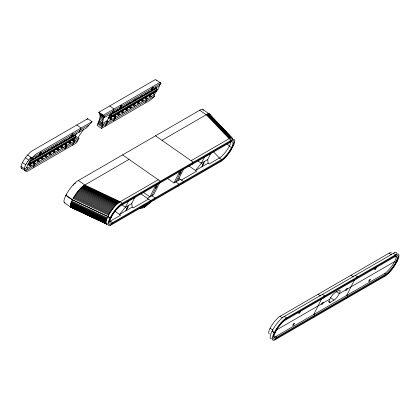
<?xml version="1.0" encoding="UTF-8"?>
<svg xmlns="http://www.w3.org/2000/svg" width="420" height="420" viewBox="0 0 420 420"><rect width="100%" height="100%" fill="white"/><g stroke="black" fill="none" stroke-linecap="round" stroke-linejoin="round"><path stroke-width="0.63" d="M107.378 224.133L106.575 224.07L71.106 207.391C69.006 204.141 72.702 199.925 73.999 196.901C76.76 192.586 79.858 188.228 84.184 185.362L129.05 159.39M106.575 224.07C104.48 220.82 108.171 216.605 109.473 213.581C112.229 209.265 115.327 204.908 119.658 202.041L158.193 179.734M230.837 141.598L230.459 143.566A9.944 2.583 -55.1 0 1 229.367 146.16A9.944 2.583 -55.1 0 1 227.677 149.1L225.12 152.639L221.897 156.119A13.309 3.455 -55.1 0 1 219.413 158.02L209.218 163.921L208.142 163.165L207.679 159.621L210.924 153.169L207.758 155.001M152.418 93.335L154.423 94.731L154.523 96.212L152.219 98.59A13.309 3.455 -55.1 0 1 149.735 100.49L101.498 128.415L97.183 125.402C98.427 121.574 102.244 115.773 98.747 112.298L154.072 80.278A13.309 3.455 -55.1 0 1 155.899 79.679L156.786 80.493M109.862 117.243L108.439 118.067L107.084 120.755L102.055 123.664L103.12 119.999L103.352 116.818M92.059 121.684L36.745 153.699A13.309 3.455 -55.1 0 0 34.262 155.605L31.957 157.983L32.056 159.464L86.362 128.026L92.059 121.684L87.738 118.671L32.429 150.685A13.309 3.455 -55.1 0 0 29.946 152.586L26.717 156.067L24.161 159.611A9.991 2.594 -55.1 0 0 23.084 161.396L21.956 163.643A9.991 2.594 -55.1 0 0 21.378 165.139C21.079 166.147 20.454 168.173 21.95 168.483M26.324 163.658L25.189 165.905A9.991 2.594 -55.1 0 0 24.617 167.402L24.376 170.168L26.654 167.312L28.004 164.624L28.954 164.073M160.025 84.016L159.705 85.286A9.991 2.594 -55.1 0 1 159.133 86.783L158.004 89.03A9.991 2.594 -55.1 0 1 156.928 90.814L154.366 94.358M101.498 128.415L103.136 124.42L154.423 94.731M273.31 334.682L275.425 330.477A13.745 3.57 -55.1 0 1 285.616 318.481L396.433 254.321M230.911 148.816L232.045 146.57A9.991 2.594 -55.1 0 0 232.617 145.073C232.916 144.071 233.541 142.044 232.045 141.734A13.309 3.455 -55.1 0 0 230.218 142.328L121.233 205.412A13.309 3.455 -55.1 0 0 118.75 207.312L115.526 210.788L112.964 214.331A9.991 2.594 -55.1 0 0 111.888 216.122L110.759 218.363A9.991 2.594 -55.1 0 0 110.187 219.865C109.888 220.868 109.263 222.894 110.754 223.204A13.309 3.455 -55.1 0 0 112.581 222.611L221.571 159.527A13.309 3.455 -55.1 0 0 224.054 157.626L227.278 154.145L229.834 150.607M394.044 265.303A9.991 2.594 -55.1 0 0 395.12 263.513L396.275 261.219A9.991 2.594 -55.1 0 0 396.848 259.723C397.152 258.72 397.772 256.694 396.281 256.378A13.309 3.455 -55.1 0 0 394.454 256.972L285.469 320.056A13.309 3.455 -55.1 0 0 282.98 321.956L279.757 325.437L277.2 328.981A9.991 2.594 -55.1 0 0 276.124 330.766L274.995 333.013A9.991 2.594 -55.1 0 0 274.418 334.509C274.118 335.512 273.494 337.538 274.99 337.853A13.309 3.455 -55.1 0 0 276.817 337.26L385.802 274.176A13.309 3.455 -55.1 0 0 388.285 272.276L391.508 268.795L394.07 265.251M231.614 149.105L233.725 144.905A13.745 3.57 -55.1 0 0 232.186 139.697M283.458 316.974A13.745 3.57 -55.1 0 0 273.252 328.976L271.152 333.175A13.745 3.57 -55.1 0 0 271.619 338.767M385.655 275.751A13.745 3.57 -55.1 0 0 395.855 263.75L397.955 259.555A13.745 3.57 -55.1 0 0 396.417 254.347M144.359 207.207L144.926 206.115L144.359 207.207L143.32 207.748A27.263 7.077 -55.1 0 1 139.503 207.974M75.616 135.161L29.358 161.936L28.277 164.084L29.353 164.84L74.981 138.432L76.151 136.988L76.062 136.279L74.981 135.524M29.353 164.84L30.434 162.687L76.062 136.279M30.607 163.453L29.495 165.664L30.597 165.028L31.232 163.774M27.4 161.873L30.881 157.232L30.98 158.708L29.626 161.396L32.471 159.752L33.191 158.319M34.057 158.156L33.574 159.112L36.414 157.469L36.897 156.513M34.073 162.125L33.443 163.38L34.545 162.745L35.658 160.534M38.241 155.395L37.522 156.828L40.362 155.185L41.087 153.752M34.524 164.903L35.075 163.816M39.401 155.211L39.947 154.124M38.021 159.841L37.391 161.096L38.493 160.456L39.123 159.201M41.948 153.589L41.47 154.544L44.31 152.901L44.851 151.825M42.415 156.66L41.333 158.812L42.441 158.172L43.071 156.917M46.137 150.827L45.413 152.261L48.258 150.612L48.799 149.541M45.822 155.453L45.281 156.529L46.389 155.888L47.019 154.634M49.843 149.021L49.361 149.977L52.206 148.328L52.747 147.252M50.043 152.628L49.229 154.245L50.332 153.605L50.962 152.35M54.028 146.255L53.309 147.693L56.149 146.044L56.963 144.433M53.986 150.344L53.177 151.956L54.28 151.321L55.393 149.111M57.734 144.448L57.257 145.404L60.097 143.761L60.638 142.684M57.934 148.06L57.125 149.672L58.228 149.037L58.858 147.782M61.924 141.687L61.199 143.12L64.045 141.477L64.853 139.865M61.882 145.777L61.068 147.389L62.176 146.748L62.806 145.499M65.63 139.881L65.147 140.837L67.993 139.193L68.534 138.117M65.83 143.493L65.016 145.105L66.118 144.464L66.754 143.209M69.814 137.12L69.095 138.553L71.936 136.904L72.66 135.471M66.108 146.617L66.649 145.541M70.975 136.936L71.516 135.859M69.594 141.566L68.964 142.821L70.067 142.18L70.697 140.926M73.763 134.836L73.043 136.269L75.883 134.621L76.424 133.549M73.721 138.925L72.912 140.537L77.931 137.629L83.648 129.36M72.461 145.226L74.623 140.921L73.542 140.17M78.95 132.321L81.112 128.021L76.797 125.008M110.602 113.762L110.061 114.839L112.901 113.195L113.626 111.762M105.367 126.173L107.531 121.873L106.454 121.117M111.857 113.274L114.02 108.969L109.704 105.956M110.56 117.852L109.93 119.107L111.032 118.472L111.662 117.217M114.487 111.599L114.009 112.555L116.849 110.912L117.574 109.478M114.508 115.568L113.878 116.823L114.98 116.183L115.789 114.571M118.492 109.195L117.952 110.271L120.797 108.628L121.517 107.189M114.965 118.335L115.505 117.259M119.831 108.654L120.377 107.578M118.456 113.285L117.82 114.539L118.928 113.899L119.737 112.287M122.441 106.911L121.9 107.987L124.745 106.339L125.223 105.383M122.398 111.001L121.769 112.255L122.876 111.615L123.685 110.003M126.389 104.627L125.848 105.704L128.693 104.055L129.412 102.622M126.347 108.717L125.717 109.972L126.819 109.331L127.633 107.72M130.337 102.344L129.796 103.42L132.636 101.771L133.119 100.816M130.294 106.433L129.665 107.688L130.767 107.048L131.581 105.436M134.552 99.519L133.744 101.131L136.584 99.487L137.303 98.054M134.243 104.144L133.613 105.399L134.715 104.764L135.524 103.147M138.227 97.771L137.686 98.847L140.532 97.204L141.251 95.77M138.185 101.861L137.555 103.115L138.663 102.475L139.745 100.328M142.448 94.952L141.635 96.563L144.48 94.92L144.958 93.965M142.133 99.577L141.503 100.832L142.606 100.191L143.241 98.936M146.302 92.846L145.583 94.28L148.423 92.636L149.147 91.198M146.081 97.293L145.451 98.548L146.554 97.907L147.184 96.653M150.008 91.04L149.53 91.996L152.371 90.347L152.854 89.392M146.533 100.07L147.084 98.984M151.41 90.379L151.956 89.292M150.507 94.054L149.399 96.264L150.502 95.623L151.132 94.369M154.198 88.279L153.473 89.712L156.319 88.064L156.859 86.987M153.342 93.98L154.156 92.363M157.127 89.355L156.046 91.508L110.423 117.915L109.342 117.164L109.247 116.45L110.423 115.012L111.505 115.763L157.127 89.355L156.046 88.604L109.788 115.379L108.707 117.527L109.342 117.164M111.499 224.763L112.04 223.687M121.774 204.335L122.314 203.259L120.157 201.752L84.83 184.989L78.351 180.469M128.646 200.797L125.402 207.244L119.537 214.452L132.195 207.128L133.271 207.879L148.459 199.091M125.864 210.788L126.677 209.176M127.759 207.029L128.567 205.412M121.879 204.782L125.402 207.244L131.733 203.584L134.978 197.132M155.972 184.826L149.914 196.87L143.367 192.297M151.814 195.773L155.6 188.244M156.681 186.091L157.553 184.354M149.541 202.745L150.623 200.597L141.052 193.914M159.275 183.393L160.356 181.241L122.577 154.87M159.768 182.627L153.709 194.67L147.383 198.334M153.998 200.167L155.127 197.988L151.888 195.725M167.417 178.379L173.964 182.947L180.023 170.909M175.865 181.85L179.65 174.321M180.731 172.174L181.892 169.859M177.76 180.752L183.53 169.281M177.991 186.275L179.025 184.154L175.786 181.892M182.448 183.697L183.53 181.545L178.71 178.18M192.181 164.341L193.263 162.194L155.489 135.817M201.81 166.829L202.624 165.218M203.705 163.065L204.514 161.453M220.49 161.679L221.03 160.603M230.764 141.251L231.304 140.175L229.142 138.668L206.189 114.744L199.71 110.219M275.735 339.413L276.276 338.336M286.01 318.98L286.55 317.909L284.387 316.402M321.562 299.008L313.772 314.491L314.853 315.242L313.772 317.394M323.505 298.037L324.587 295.89L322.429 294.383M354.469 279.956L346.684 295.439L347.765 296.195L346.679 298.342M356.417 278.99L357.499 276.838L355.336 275.331M384.72 276.329L385.261 275.252M394.994 255.896L395.535 254.825L393.377 253.312M77.931 137.629L79.007 138.385L76.319 142.989L28.093 170.903A13.309 3.455 -55.1 0 1 26.266 171.497L21.137 167.905M79.007 138.385L27.731 168.063L25.452 170.919L33.353 166.346A1.365 0.352 -55.1 0 1 34.771 164.866A1.365 0.352 -55.1 0 1 33.831 166.724A1.365 0.352 -55.1 0 1 33.353 166.346M111.505 115.763L110.329 117.206L110.423 117.915M86.945 119.474L87.738 118.671M111.279 217.271L109.977 218.075L109.079 220.033A13.745 3.57 -55.1 0 0 110.617 225.236M227.131 143.808L229.367 146.16L231.525 147.667L232.827 146.864M275.51 331.921L274.207 332.719L272.05 331.212M347.214 289.034L394.679 261.56L395.761 262.316L397.058 261.513M144.412 207.17L145.53 206.472A27.263 7.077 -55.1 0 0 151.452 201.38M283.469 316.948L394.275 252.814M385.639 275.777L274.838 339.917M39.853 153.416A1.365 0.352 -55.1 0 0 40.336 153.799A1.365 0.352 -55.1 0 0 41.27 151.935A1.365 0.352 -55.1 0 0 39.853 153.416L31.957 157.983L27.641 154.97M41.118 152.686L71.426 135.151A1.365 0.352 -55.1 0 1 72.844 133.67A1.365 0.352 -55.1 0 1 71.904 135.534A1.365 0.352 -55.1 0 1 71.426 135.151M72.692 134.416L88.904 125.034M120.283 106.869A1.365 0.352 -55.1 0 0 120.766 107.252A1.365 0.352 -55.1 0 0 121.7 105.389A1.365 0.352 -55.1 0 0 120.283 106.869L104.055 116.261L99.739 113.248M151.862 88.583A1.365 0.352 -55.1 0 0 152.345 88.967A1.365 0.352 -55.1 0 0 153.279 87.103A1.365 0.352 -55.1 0 0 151.862 88.583L121.548 106.134L120.624 105.488M104.433 117.569L158.75 86.132L161.028 83.276L160.214 82.698A13.309 3.455 -55.1 0 0 158.387 83.291L103.068 115.311L103.95 116.036L104.433 117.569L100.112 114.555M76.151 136.988L29.893 163.763L28.817 163.013M156.587 90.431L110.329 117.206L109.247 116.45M64.932 148.06A1.365 0.352 -55.1 0 0 65.415 148.439A1.365 0.352 -55.1 0 0 66.35 146.58A1.365 0.352 -55.1 0 0 64.932 148.06L34.618 165.611L33.695 164.966M77.6 140.726L66.197 147.326L65.273 146.68M102.38 126.378L113.794 119.779A1.365 0.352 -55.1 0 1 115.211 118.298A1.365 0.352 -55.1 0 1 114.272 120.157A1.365 0.352 -55.1 0 1 113.794 119.779M115.059 119.044L145.362 101.509A1.365 0.352 -55.1 0 1 146.779 100.028A1.365 0.352 -55.1 0 1 145.84 101.892A1.365 0.352 -55.1 0 1 145.362 101.509M146.627 100.779L154.523 96.212M161.963 140.343L207.228 114.156L208.593 113.752L209.297 113.962L211.554 116.781M191.105 160.687L229.646 138.38L231.404 137.76L232.417 138.343L209.297 113.962L202.823 109.442M121.286 204.619L231.252 140.968M130.232 199.878L131.287 199.269M132.342 198.655L133.397 198.046M207.233 155.305L204.593 156.833L201.348 163.285L195.484 170.494L208.142 163.165M207.679 159.621L201.348 163.285L197.825 160.823M173.964 182.947L180.29 179.287M109.41 221.576A13.309 3.455 -55.1 0 0 110.423 221.104L120.614 215.208L114.87 211.197M181.372 180.038L196.56 171.245L188.748 165.79M111.552 223.97L221.519 160.319M269.372 334.047L268.658 333.013L269.02 330.745A9.944 2.583 -55.1 0 1 270.113 328.151A9.944 2.583 -55.1 0 1 271.803 325.211L274.36 321.673L277.583 318.192A13.309 3.455 -55.1 0 1 280.067 316.292L389.056 253.208A13.309 3.455 -55.1 0 1 390.883 252.609L391.592 252.998M285.516 319.263L395.483 255.612M275.562 330.508L321.899 303.692A1.365 0.352 -55.1 0 1 323.316 302.211A1.365 0.352 -55.1 0 1 322.376 304.07A1.365 0.352 -55.1 0 1 321.899 303.692M323.164 302.957L329.81 299.108A6.132 1.591 -55.1 0 1 335.092 292.625L338.887 290.425A6.132 1.591 -55.1 0 1 339.302 293.617A6.132 1.591 -55.1 0 1 334.021 300.101L330.22 302.3L328.781 301.298M345.949 289.769A1.365 0.352 -55.1 0 0 346.427 290.152A1.365 0.352 -55.1 0 0 347.366 288.288A1.365 0.352 -55.1 0 0 345.949 289.769L339.302 293.617L336.425 291.606M274.155 337.097A13.309 3.455 -55.1 0 0 275.735 336.504L384.72 273.42A13.309 3.455 -55.1 0 0 387.203 271.519L390.427 268.039L392.989 264.5A9.944 2.583 -55.1 0 0 394.679 261.56A9.944 2.583 -55.1 0 0 395.771 258.972L396.133 257.334L395.908 256.011M275.782 338.62L385.749 274.969M232.202 139.671L121.396 203.805A13.745 3.57 -55.1 0 0 111.179 215.833L109.977 218.075L107.819 216.568L72.345 199.883L65.872 195.363L67.085 193.121A13.745 3.57 -55.1 0 1 77.275 181.125L200.75 109.636A13.745 3.57 -55.1 0 1 203.291 110.376M110.602 225.267L221.408 161.128A13.745 3.57 -55.1 0 0 231.625 149.1M232.16 147.299L232.754 147.005M110.644 217.639L110.051 217.933L107.888 216.426L72.419 199.742L65.94 195.221L66.538 194.927L65.872 195.363L64.969 197.321A13.745 3.57 -55.1 0 0 64.869 202.928M396.391 261.949L396.989 261.655M274.874 332.283L274.281 332.577L272.123 331.07M71.106 207.391L71.909 207.454M84.184 185.362L119.658 202.041M83.764 185.619L119.238 202.298M83.312 185.929L118.787 202.608M82.845 186.281L118.314 202.965M82.357 186.679L117.826 203.359M81.853 187.115L117.322 203.794M81.338 187.588L116.807 204.267M80.808 188.097L116.282 204.782M80.273 188.643L115.747 205.328M79.732 189.221L115.201 205.9M79.186 189.829L114.655 206.509M78.635 190.459L114.109 207.144M78.089 191.121L113.558 207.8M77.543 191.798L113.011 208.478M77.002 192.497L112.476 209.176M76.472 193.21L111.941 209.89M75.947 193.935L111.421 210.614M75.437 194.67L110.912 211.355M74.944 195.41L110.413 212.095M74.461 196.156L109.935 212.84M73.999 196.901L109.473 213.581M73.563 197.642L109.032 214.326M73.133 198.398L108.602 215.077M71.736 201.175L107.205 217.854M71.447 201.847L106.922 218.526M71.201 202.477L106.67 219.156M70.98 203.081L106.454 219.76M70.796 203.653L106.27 220.332M70.649 204.194L106.118 220.873M70.534 204.697L106.008 221.382M70.455 205.17L105.929 221.849M70.413 205.601L105.882 222.28M70.403 205.989L105.877 222.668M70.434 206.335L105.903 223.015M70.497 206.64L105.971 223.319M72.497 207.732L73.678 208.289M76.634 209.674L82.551 212.457M83.732 213.014L85.507 213.848M91.418 216.626L92.6 217.182M97.33 219.408L101.467 221.356M104.423 222.742L106.79 223.855M70.597 206.897L106.071 223.577M71.61 207.48L107.079 224.159M70.733 207.107L106.811 224.144M156.713 80.262L161.028 83.276L153.127 87.848L152.203 87.203M155.395 87.418L156.319 88.064M389.056 253.208L391.372 254.819M150.502 95.623L151.583 96.38M148.47 95.618L150.476 97.015M146.554 97.907L147.635 98.663M144.527 97.902L146.528 99.298M142.606 100.191L143.687 100.947M140.579 100.186L142.585 101.588M135.66 98.842L136.584 99.487M221.571 159.527L219.408 158.02L213.596 151.903M384.72 273.42L385.802 274.176M138.663 102.475L139.739 103.231M136.631 102.47L138.637 103.871M134.715 104.764L135.791 105.514M132.683 104.753L134.689 106.155M127.764 103.409L128.693 104.055M130.767 107.048L131.849 107.798M128.74 107.037L130.741 108.439M126.819 109.331L127.901 110.082M124.793 109.326L126.798 110.723M122.876 111.615L123.953 112.371M120.845 111.61L122.85 113.006M115.925 110.266L116.849 110.912M351.02 275.221L353.33 276.838M118.928 113.899L120.005 114.655M116.897 113.894L118.902 115.29M114.98 116.183L116.062 116.939M112.948 116.177L114.954 117.579M111.032 118.472L112.114 119.222M108.077 117.815L111.006 119.863M98.747 112.298L103.525 115.563M99.424 112.791L103.95 116.036M99.934 113.657L104.249 116.671M100.018 114.051L104.339 117.064M100.107 114.45L104.428 117.464M100.16 115.4L103.399 117.663M107.084 120.755L108.166 121.506M100.081 116.503L103.32 118.76M99.881 117.742L103.12 119.999M99.556 119.112L102.79 121.37M99.104 120.598L102.344 122.861M98.816 121.406L103.136 124.42M98.537 122.194L102.853 125.207M98.154 123.149L102.47 126.163M97.855 123.889L102.17 126.903M330.183 297.423L334.021 300.101M318.108 294.273L320.423 295.885M71.011 136.259L71.936 136.904M71.983 139.892L73.988 141.288M70.067 142.18L71.148 142.936M68.04 142.175L70.04 143.572M63.121 140.831L64.045 141.477M66.118 144.464L67.2 145.22M64.092 144.459L66.098 145.861M62.176 146.748L63.252 147.504M60.144 146.743L62.15 148.145M55.225 145.399L56.149 146.044M58.228 149.037L59.304 149.788M56.196 149.027L58.202 150.428M51.277 147.683L52.206 148.328M54.28 151.321L55.361 152.072M52.253 151.31L54.254 152.712M50.332 153.605L51.413 154.355M48.305 153.599L50.311 154.996M280.072 316.292L282.382 317.903M43.386 152.255L44.31 152.901M46.389 155.888L47.465 156.644M44.357 155.883L46.363 157.279M42.441 158.172L43.517 158.928M40.409 158.167L42.415 159.563M35.49 156.823L36.414 157.469M38.493 160.456L39.575 161.212M36.461 160.451L38.467 161.852M30.618 158.461L32.471 159.752M34.545 162.745L35.627 163.496M270.113 328.151L272.89 330.089M32.519 162.734L34.524 164.136M25.389 157.81L28.623 160.072M29.358 161.936L30.434 162.687M30.597 165.028L31.679 165.779M110.423 221.104L112.581 222.611M275.735 336.509L276.817 337.26M27.646 164.372L30.576 166.42M22.47 162.55L25.709 164.808M26.654 167.312L27.731 168.063M21.063 166.415L24.297 168.672M64.428 202.755L70.901 207.275M209.097 113.841L231.908 137.849M208.861 113.773L232.58 138.904M213.791 119.133L215.135 120.545M217.371 122.903L218.715 124.315M220.5 126.194L222.29 128.079M225.424 131.376L226.317 132.316M227.215 133.256L229.898 136.08M208.593 113.752L231.404 137.76M208.294 113.783L231.105 137.791M207.963 113.857L230.78 137.865M207.611 113.983L230.422 137.991M207.228 114.156L230.039 138.164M206.829 114.371L229.646 138.38M159.947 82.52L160.067 83.018M131.733 203.584L132.195 207.128M385.77 274.927A12.364 3.208 -55.1 0 0 396.417 261.933A12.364 3.208 -55.1 0 0 395.462 255.654M275.804 338.578A12.364 3.208 -55.1 0 1 274.848 332.299A12.364 3.208 -55.1 0 1 285.495 319.305M300.095 311.356A1.365 0.352 -55.1 0 1 299.901 312.554A1.365 0.352 -55.1 0 1 298.725 313.399A1.365 0.352 -55.1 0 1 299.911 311.488M394.259 252.84A13.745 3.57 -55.1 0 1 396.811 253.554M274.853 339.885A13.745 3.57 -55.1 0 1 273.294 334.693M330.22 302.3A6.132 1.591 -55.1 0 1 329.81 299.108M221.54 160.277A12.364 3.208 -55.1 0 0 232.186 147.284A12.364 3.208 -55.1 0 0 231.231 141.005M230.89 148.869A9.991 2.594 -55.1 0 1 229.814 150.654M150.528 201.689A25.898 6.725 -55.1 0 1 141.435 207.265M147.593 203.6A24.533 6.368 -55.1 0 1 146.853 204.141M146.496 204.393A24.533 6.368 -55.1 0 1 143.635 205.889M111.573 223.928A12.364 3.208 -55.1 0 1 110.617 217.655A12.364 3.208 -55.1 0 1 121.264 204.661M73.148 185.399A12.364 3.208 -55.1 0 1 73.636 184.879M74.597 183.934A12.364 3.208 -55.1 0 1 75.511 183.12M26.345 163.611A9.991 2.594 -55.1 0 1 27.421 161.821M375.349 269.215A1.365 0.352 -55.1 0 0 376.288 267.356A1.365 0.352 -55.1 0 0 374.871 268.837A1.365 0.352 -55.1 0 0 375.349 269.215M369.401 281.043A1.365 0.352 -55.1 0 0 370.34 279.185A1.365 0.352 -55.1 0 0 368.923 280.665A1.365 0.352 -55.1 0 0 369.401 281.043M293.454 325.006A1.365 0.352 -55.1 0 0 294.394 323.143A1.365 0.352 -55.1 0 0 292.976 324.623A1.365 0.352 -55.1 0 0 293.454 325.006M127.066 208.85A1.365 0.352 -55.1 0 0 128 206.987A1.365 0.352 -55.1 0 0 126.583 208.467A1.365 0.352 -55.1 0 0 127.066 208.85M203.012 164.892A1.365 0.352 -55.1 0 0 203.947 163.028A1.365 0.352 -55.1 0 0 202.529 164.509A1.365 0.352 -55.1 0 0 203.012 164.892M155.988 187.918A1.365 0.352 -55.1 0 0 156.922 186.055A1.365 0.352 -55.1 0 0 155.505 187.535A1.365 0.352 -55.1 0 0 155.988 187.918M180.038 173.996A1.365 0.352 -55.1 0 0 180.973 172.132A1.365 0.352 -55.1 0 0 179.555 173.612A1.365 0.352 -55.1 0 0 180.038 173.996"/></g></svg>
